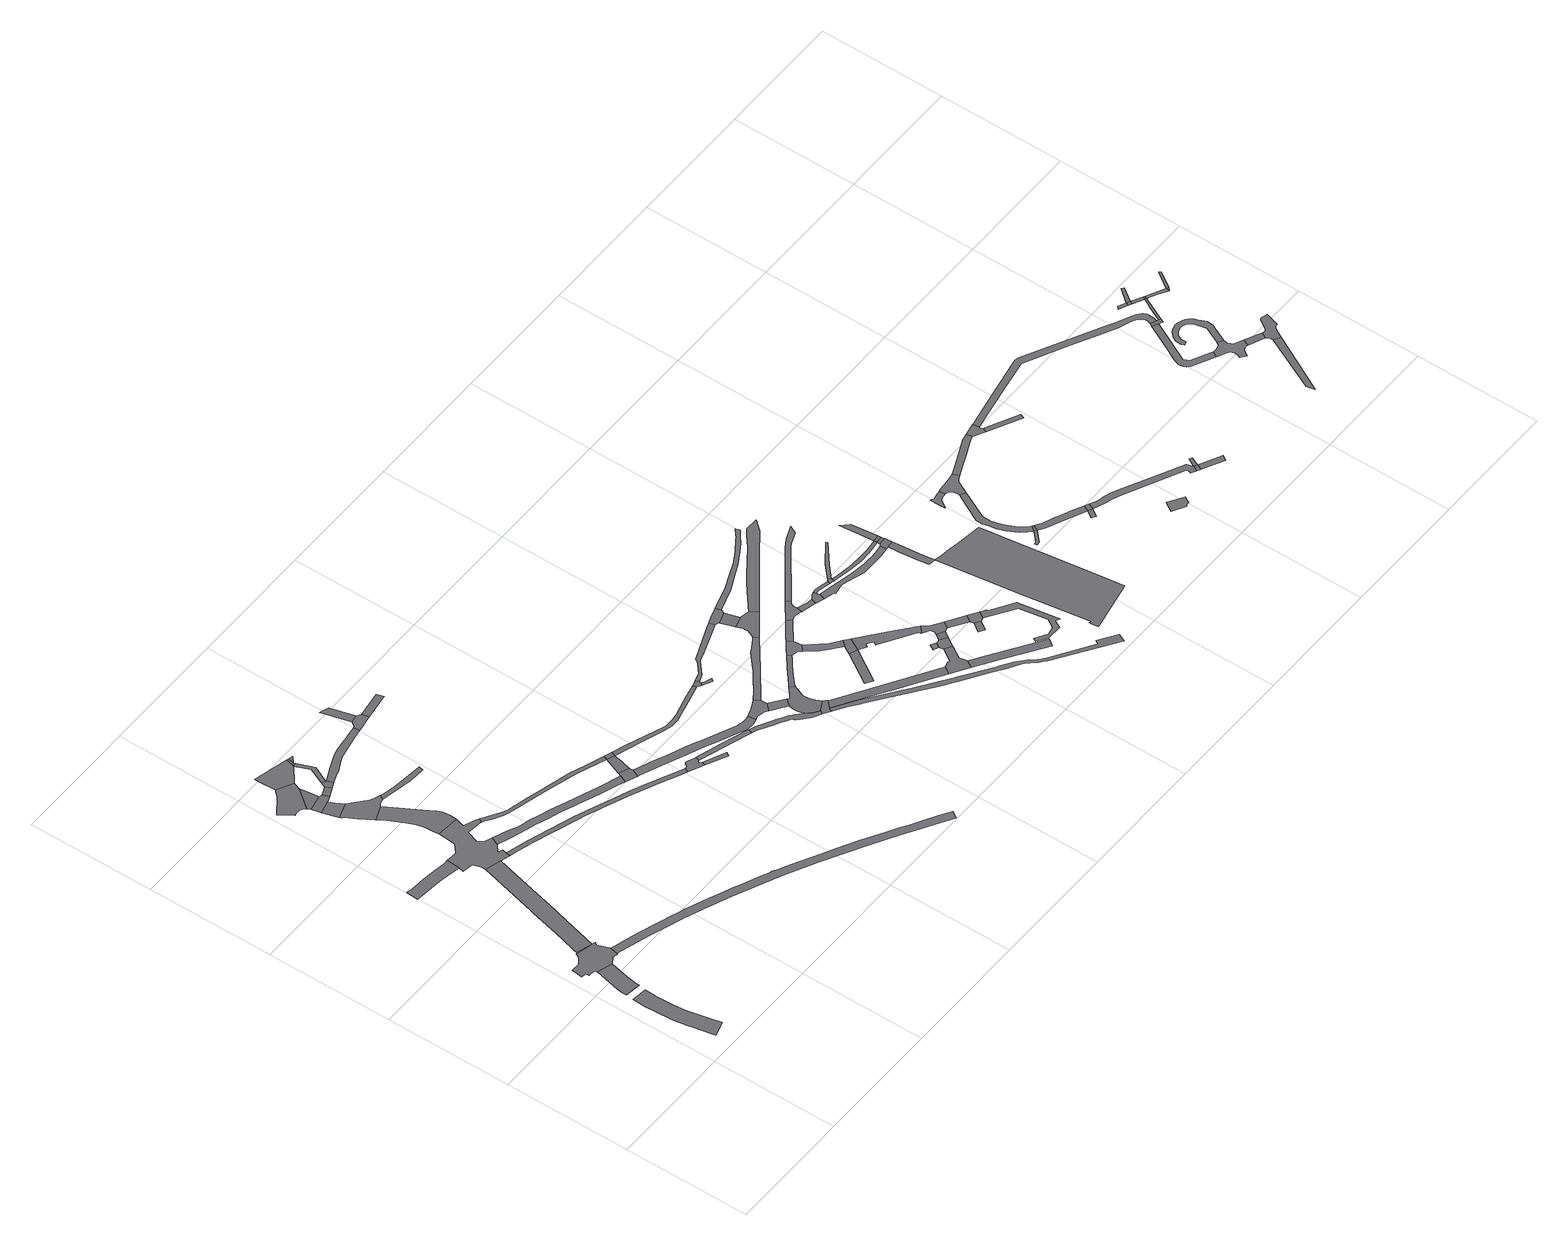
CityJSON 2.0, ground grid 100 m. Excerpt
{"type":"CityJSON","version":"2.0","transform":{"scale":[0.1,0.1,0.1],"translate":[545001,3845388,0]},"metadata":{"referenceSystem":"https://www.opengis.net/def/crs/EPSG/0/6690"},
"CityObjects":{
"road1":{"type":"Road","attributes":{"function":"3","RoadStructureAttribute.sectionType":"1"},"geometry":[{"type":"MultiSurface","lod":"1","boundaries":[[[0,1,2,3,4,5,6,7,8,9,10,11,12,13,14,15,16,17,18,19,20,21,22,23,24,25,26,27,28,29]]]}]},
"road2":{"type":"Road","geometry":[{"type":"MultiSurface","lod":"1","boundaries":[[[30,31,32]]]}]},
"road3":{"type":"Road","attributes":{"function":"3","RoadStructureAttribute.sectionType":"1"},"geometry":[{"type":"MultiSurface","lod":"1","boundaries":[[[33,34,35,30,32,36,37,38,39,40]]]}]},
"road4":{"type":"Road","geometry":[{"type":"MultiSurface","lod":"1","boundaries":[[[41,42,43,44,45,46,47,48,49,50,51,52,53,33,40,54,55,56,57,58,59,60,61,62,63,64,65,66,67,68]]]}]},
"road5":{"type":"Road","geometry":[{"type":"MultiSurface","lod":"1","boundaries":[[[69,68,67]]]}]},
"road6":{"type":"Road","attributes":{"RoadStructureAttribute.sectionType":"1"},"geometry":[{"type":"MultiSurface","lod":"1","boundaries":[[[70,71,72,73,74,75,76,77,78,79,80,81]]]}]},
"road7":{"type":"Road","attributes":{"function":"3","RoadStructureAttribute.sectionType":"7"},"geometry":[{"type":"MultiSurface","lod":"1","boundaries":[[[82,83,84,85,86,87,69,67,88,89,90,91,92,93]]]}]},
"road8":{"type":"Road","geometry":[{"type":"MultiSurface","lod":"1","boundaries":[[[94,95,96,97,98,99,100,101,102,103,104,105,106,107,108]]]}]},
"road9":{"type":"Road","geometry":[{"type":"MultiSurface","lod":"1","boundaries":[[[109,110,111,112,113,81,80,114,115,116,117,82,93,118,119,120,121,122,123,124,125,126,127,128,129,130,131,132,133]]]}]},
"road10":{"type":"Road","attributes":{"function":"3","RoadStructureAttribute.sectionType":"1"},"geometry":[{"type":"MultiSurface","lod":"1","boundaries":[[[134,135,136,137,138]]]}]},
"road11":{"type":"Road","geometry":[{"type":"MultiSurface","lod":"1","boundaries":[[[139,140,141,136,135,142,143]]]}]},
"road12":{"type":"Road","attributes":{"function":"3","RoadStructureAttribute.sectionType":"1"},"geometry":[{"type":"MultiSurface","lod":"1","boundaries":[[[144,106,105,140,139]]]}]},
"road13":{"type":"Road","geometry":[{"type":"MultiSurface","lod":"1","boundaries":[[[145,146,147,148,138,137,149,150,151,152,153,154,155,156,157,158,159]]]}]},
"road14":{"type":"Road","attributes":{"function":"3","RoadStructureAttribute.sectionType":"1"},"geometry":[{"type":"MultiSurface","lod":"1","boundaries":[[[160,161,162,163,164,165,166,167,168,169,155,154,170,171,172,173,174,175,176,109,133]]]}]},
"road15":{"type":"Road","attributes":{"RoadStructureAttribute.sectionType":"1"},"geometry":[{"type":"MultiSurface","lod":"1","boundaries":[[[177,143,142,178]]]}]},
"road16":{"type":"Road","attributes":{"RoadStructureAttribute.sectionType":"1"},"geometry":[{"type":"MultiSurface","lod":"1","boundaries":[[[179,180,94,108,181,182]]]}]},
"road17":{"type":"Road","geometry":[{"type":"MultiSurface","lod":"1","boundaries":[[[183,177,178,184,185,186,187]]]}]},
"road18":{"type":"Road","attributes":{"RoadStructureAttribute.sectionType":"1"},"geometry":[{"type":"MultiSurface","lod":"1","boundaries":[[[188,189,190,191,181,192,193,194,183,187]]]}]},
"road19":{"type":"Road","geometry":[{"type":"MultiSurface","lod":"1","boundaries":[[[182,181,191,195,196]]]}]},
"road20":{"type":"Road","geometry":[{"type":"MultiSurface","lod":"1","boundaries":[[[197,196,195]]]}]},
"road21":{"type":"Road","attributes":{"RoadStructureAttribute.sectionType":"1"},"geometry":[{"type":"MultiSurface","lod":"1","boundaries":[[[198,199,200,201,202,203,204,205,206,207,208,209,210,159,158]]]}]},
"road22":{"type":"Road","attributes":{"RoadStructureAttribute.sectionType":"1"},"geometry":[{"type":"MultiSurface","lod":"1","boundaries":[[[211,212,213,214,215,216,217,218,219,220,221,222,223,224,225,226,227,228,229,230,231,232,233,234,235,236,237,238,239,240,241,61,60,242,243,244,245,246,247,248,249,250,251,252,253,254,255,256]]]}]},
"road23":{"type":"Road","attributes":{"RoadStructureAttribute.sectionType":"1"},"geometry":[{"type":"MultiSurface","lod":"1","boundaries":[[[257,258,259,260,261,262,263,264,265,186,185,266,267,268,269,270,271,272,273]]]}]},
"road24":{"type":"Road","attributes":{"RoadStructureAttribute.sectionType":"1"},"geometry":[{"type":"MultiSurface","lod":"1","boundaries":[[[274,275,276,277,278,279,280,281,282,283,284,285,123,122,286,287,288,289,290,291,292,293,294,295,296,297,298,299]]]}]},
"road25":{"type":"Road","attributes":{"RoadStructureAttribute.sectionType":"1"},"geometry":[{"type":"MultiSurface","lod":"1","boundaries":[[[300,301,302,303,304,305,306,307,119,118,308,309,310,311,312,313,314,315,316,317,318,319,320,321,322,323,324,325,326]]]}]},
"road26":{"type":"Road","attributes":{"RoadStructureAttribute.sectionType":"1"},"geometry":[{"type":"MultiSurface","lod":"1","boundaries":[[[327,328,329,330,331,332,130,129,333,334,335,336,337,338,339,340,341,342]]]}]},
"road27":{"type":"Road","geometry":[{"type":"MultiSurface","lod":"1","boundaries":[[[343,344,345,257,273,346,347,348,349]]]}]},
"road28":{"type":"Road","attributes":{"RoadStructureAttribute.sectionType":"1"},"geometry":[{"type":"MultiSurface","lod":"1","boundaries":[[[350,351,344,343]]]}]},
"road29":{"type":"Road","geometry":[{"type":"MultiSurface","lod":"1","boundaries":[[[352,299,298,353,354,355]]]}]},
"road30":{"type":"Road","attributes":{"RoadStructureAttribute.sectionType":"1"},"geometry":[{"type":"MultiSurface","lod":"1","boundaries":[[[356,357,349,348]]]}]},
"road31":{"type":"Road","geometry":[{"type":"MultiSurface","lod":"1","boundaries":[[[341,358,352,355,359,360]]]}]},
"road32":{"type":"Road","geometry":[{"type":"MultiSurface","lod":"1","boundaries":[[[342,341,360,361]]]}]},
"road33":{"type":"Road","geometry":[{"type":"MultiSurface","lod":"1","boundaries":[[[362,363,364,365,366,367,368,369,326,325,370,371,372,373,374,375,376,377]]]}]},
"road34":{"type":"Road","geometry":[{"type":"MultiSurface","lod":"1","boundaries":[[[378,379,372,371]]]}]},
"road35":{"type":"Road","attributes":{"RoadStructureAttribute.sectionType":"1"},"geometry":[{"type":"MultiSurface","lod":"1","boundaries":[[[380,381,382,383,384,385,386,387,388,389,390,391,392,393,354,353,394,395,396,397,398,399,400,401,402,403,404,405,406,407,408]]]}]},
"road36":{"type":"Road","attributes":{"RoadStructureAttribute.sectionType":"1"},"geometry":[{"type":"MultiSurface","lod":"1","boundaries":[[[409,410,411,377,376,412,413,414,415]]]}]},
"road37":{"type":"Road","attributes":{"RoadStructureAttribute.sectionType":"1"},"geometry":[{"type":"MultiSurface","lod":"1","boundaries":[[[416,417,418,419,420,421,422,423,424,425,426,361,360,427,428,429,430,431,432,433,434,435,436,437,438]]]}]},
"road38":{"type":"Road","geometry":[{"type":"MultiSurface","lod":"1","boundaries":[[[439,440,441,442,443,444,445,446,447,448,449,450,451,452,453,454,455,456,457,458,459,460,461,462,463,464,465,466,467,468,415,414]]]}]},
"road39":{"type":"Road","geometry":[{"type":"MultiSurface","lod":"1","boundaries":[[[469,470,471,472,408,407,473,474,475,476,477,478]]]}]},
"road40":{"type":"Road","geometry":[{"type":"MultiSurface","lod":"1","boundaries":[[[479,438,437,480,481,482,483]]]}]},
"road41":{"type":"Road","attributes":{"RoadStructureAttribute.sectionType":"7"},"geometry":[{"type":"MultiSurface","lod":"1","boundaries":[[[484,477,476,485,486,487,488]]]}]},
"road42":{"type":"Road","geometry":[{"type":"MultiSurface","lod":"1","boundaries":[[[489,490,491,492,493,481,480]]]}]},
"road43":{"type":"Road","geometry":[{"type":"MultiSurface","lod":"1","boundaries":[[[494,495,496,497,488,487,498,499,500,501,502,503,504,505,506,507,508,509,510,511,512,513,514,515,516,517]]]}]},
"road44":{"type":"Road","geometry":[{"type":"MultiSurface","lod":"1","boundaries":[[[518,519,520,521,508,507,454,453,522,523,524,525,526]]]}]},
"road45":{"type":"Road","attributes":{"RoadStructureAttribute.sectionType":"1"},"geometry":[{"type":"MultiSurface","lod":"1","boundaries":[[[527,528,529,530,531,532,533,534,535,536,469,478,537,538,539,540,541]]]}]},
"road46":{"type":"Road","attributes":{"RoadStructureAttribute.sectionType":"1"},"geometry":[{"type":"MultiSurface","lod":"1","boundaries":[[[542,543,544,545,546,547,548,549,479,483,550,551,552,553,554,555,556]]]}]},
"road47":{"type":"Road","attributes":{"RoadStructureAttribute.sectionType":"1"},"geometry":[{"type":"MultiSurface","lod":"1","boundaries":[[[557,558,559,560,561,494,517,562,563,564,565,566,567,568]]]}]},
"road48":{"type":"Road","attributes":{"RoadStructureAttribute.sectionType":"1"},"geometry":[{"type":"MultiSurface","lod":"1","boundaries":[[[569,526,525,570,571,572,573,574,575,576]]]}]},
"road49":{"type":"Road","geometry":[{"type":"MultiSurface","lod":"1","boundaries":[[[577,578,557,568,579,580,581,582,583,584,585]]]}]},
"road50":{"type":"Road","geometry":[{"type":"MultiSurface","lod":"1","boundaries":[[[586,587,588,589]]]}]},
"road51":{"type":"Road","geometry":[{"type":"MultiSurface","lod":"1","boundaries":[[[590,582,581,591,592,593,594]]]}]},
"road52":{"type":"Road","geometry":[{"type":"MultiSurface","lod":"1","boundaries":[[[595,596,597,542,556,598,599,600]]]}]},
"road53":{"type":"Road","attributes":{"RoadStructureAttribute.sectionType":"1"},"geometry":[{"type":"MultiSurface","lod":"1","boundaries":[[[599,598,601,602]]]}]},
"road54":{"type":"Road","geometry":[{"type":"MultiSurface","lod":"1","boundaries":[[[602,601,603,604,605,606,607,527,541,608,609,610,611]]]}]},
"road55":{"type":"Road","attributes":{"RoadStructureAttribute.sectionType":"1"},"geometry":[{"type":"MultiSurface","lod":"1","boundaries":[[[612,613,577,585,614,615]]]}]},
"road56":{"type":"Road","geometry":[{"type":"MultiSurface","lod":"1","boundaries":[[[594,593,586,589,616]]]}]},
"road57":{"type":"Road","attributes":{"RoadStructureAttribute.sectionType":"1"},"geometry":[{"type":"MultiSurface","lod":"1","boundaries":[[[617,618,619,620,621,622,623,624,625,626,627,628,629,630,631,632,524,523,633,634,635,636,637,638,639,640,641,642,643,644,645,646,647,648,649,650,651,652]]]}]},
"road58":{"type":"Road","geometry":[{"type":"MultiSurface","lod":"1","boundaries":[[[653,654,655,656,576,575,657,658,659,660,661,662]]]}]},
"road59":{"type":"Road","geometry":[{"type":"MultiSurface","lod":"1","boundaries":[[[663,664,612,615,665,666,667,668,669,670,671,672,673,674,675]]]}]},
"road60":{"type":"Road","geometry":[{"type":"MultiSurface","lod":"1","boundaries":[[[676,677,678,616,589,679,680,681,682,683,684,685]]]}]},
"road61":{"type":"Road","geometry":[{"type":"MultiSurface","lod":"1","boundaries":[[[686,687,688,689]]]}]},
"road62":{"type":"Road","geometry":[{"type":"MultiSurface","lod":"1","boundaries":[[[690,691,689,688,653,662,692]]]}]},
"road63":{"type":"Road","attributes":{"RoadStructureAttribute.sectionType":"1"},"geometry":[{"type":"MultiSurface","lod":"1","boundaries":[[[693,694,670,669,695,696,697]]]}]},
"road64":{"type":"Road","attributes":{"RoadStructureAttribute.sectionType":"1"},"geometry":[{"type":"MultiSurface","lod":"1","boundaries":[[[698,690,692,699]]]}]},
"road65":{"type":"Road","attributes":{"RoadStructureAttribute.sectionType":"1"},"geometry":[{"type":"MultiSurface","lod":"1","boundaries":[[[700,701,658,657,702,703,704,705,706]]]}]},
"road66":{"type":"Road","geometry":[{"type":"MultiSurface","lod":"1","boundaries":[[[707,708,709,697,696,710,711,712,713,714]]]}]},
"road67":{"type":"Road","geometry":[{"type":"MultiSurface","lod":"1","boundaries":[[[715,685,684,716,717,698,699,718,719]]]}]},
"road68":{"type":"Road","attributes":{"RoadStructureAttribute.sectionType":"1"},"geometry":[{"type":"MultiSurface","lod":"1","boundaries":[[[720,721,722,723,724,725,726,727,728,729,730,731,732,733,595,600]]]}]},
"road69":{"type":"Road","attributes":{"RoadStructureAttribute.sectionType":"1"},"geometry":[{"type":"MultiSurface","lod":"1","boundaries":[[[734,735,736,737,707,714,738,739,740,741,742]]]}]},
"road70":{"type":"Road","attributes":{"RoadStructureAttribute.sectionType":"1"},"geometry":[{"type":"MultiSurface","lod":"1","boundaries":[[[719,718,743,744]]]}]},
"road71":{"type":"Road","attributes":{"RoadStructureAttribute.sectionType":"1"},"geometry":[{"type":"MultiSurface","lod":"1","boundaries":[[[745,746,747,748,749,750,751,752,753,754,755,756,757,611,610]]]}]},
"road72":{"type":"Road","geometry":[{"type":"MultiSurface","lod":"1","boundaries":[[[758,759,760,761]]]}]},
"road73":{"type":"Road","geometry":[{"type":"MultiSurface","lod":"1","boundaries":[[[762,742,741,763,764,765]]]}]},
"road74":{"type":"Road","geometry":[{"type":"MultiSurface","lod":"1","boundaries":[[[744,743,758,761,766,767]]]}]},
"road75":{"type":"Road","attributes":{"RoadStructureAttribute.sectionType":"1"},"geometry":[{"type":"MultiSurface","lod":"1","boundaries":[[[768,769,770,771,772,773,774,663,675]]]}]},
"road76":{"type":"Road","attributes":{"RoadStructureAttribute.sectionType":"1"},"geometry":[{"type":"MultiSurface","lod":"1","boundaries":[[[775,776,777,778,779,780,781,782,783,784,785,786,787,788,767,766]]]}]},
"road77":{"type":"Road","attributes":{"RoadStructureAttribute.sectionType":"1"},"geometry":[{"type":"MultiSurface","lod":"1","boundaries":[[[789,790,791,792,793,794,795,796,797,711,710,798,799,800,801,802,803,804,805,806]]]}]},
"road78":{"type":"Road","attributes":{"RoadStructureAttribute.sectionType":"1"},"geometry":[{"type":"MultiSurface","lod":"1","boundaries":[[[807,808,809,810,811,812,813,814,762,765]]]}]},
"road79":{"type":"Road","attributes":{"RoadStructureAttribute.sectionType":"1"},"geometry":[{"type":"MultiSurface","lod":"1","boundaries":[[[815,816,817,818,819,820,821,822,823,765,764,824,825,826,827,828,829,830,831,832]]]}]},
"road80":{"type":"Road","attributes":{"RoadStructureAttribute.sectionType":"1"},"geometry":[{"type":"MultiSurface","lod":"1","boundaries":[[[833,834,835,836,837,838,839,840]]]}]},
"road81":{"type":"Road","geometry":[{"type":"MultiSurface","lod":"1","boundaries":[[[841,842,806,805,840,839]]]}]},
"road82":{"type":"Road","attributes":{"RoadStructureAttribute.sectionType":"1"},"geometry":[{"type":"MultiSurface","lod":"1","boundaries":[[[843,831,842,841]]]}]},
"road83":{"type":"Road","geometry":[{"type":"MultiSurface","lod":"1","boundaries":[[[844,832,831,843]]]}]},
"road84":{"type":"Road","attributes":{"RoadStructureAttribute.sectionType":"1"},"geometry":[{"type":"MultiSurface","lod":"1","boundaries":[[[845,846,847,832,844]]]}]},
"road85":{"type":"Road","attributes":{"function":"2","RoadStructureAttribute.sectionType":"7"},"geometry":[{"type":"MultiSurface","lod":"1","boundaries":[[[848,849,850,851,852,853,854,855,856,857,858,859,860,861,862,863,864,865,866,867]]]}]},
"road86":{"type":"Road","attributes":{"RoadStructureAttribute.sectionType":"1"},"geometry":[{"type":"MultiSurface","lod":"1","boundaries":[[[868,869,870,871,872,873]]]}]},
"road87":{"type":"Road","geometry":[{"type":"MultiSurface","lod":"1","boundaries":[[[874,868,873,875]]]}]},
"road88":{"type":"Road","attributes":{"RoadStructureAttribute.sectionType":"1"},"geometry":[{"type":"MultiSurface","lod":"1","boundaries":[[[876,877,878,879,880,881,882,883,884,885,886,887,868,874,888,889,890,891,892,893,894,895,896,897,898,899]]]}]},
"road89":{"type":"Road","attributes":{"RoadStructureAttribute.sectionType":"1"},"geometry":[{"type":"MultiSurface","lod":"1","boundaries":[[[900,901,902,903,904,905,906,907,908,909,910]]]}]},
"road90":{"type":"Road","attributes":{"RoadStructureAttribute.sectionType":"1"},"geometry":[{"type":"MultiSurface","lod":"1","boundaries":[[[911,912,913,914,915,875,873,916,917,918,919]]]}]},
"road91":{"type":"Road","geometry":[{"type":"MultiSurface","lod":"1","boundaries":[[[920,921,922,923,910,909,924,925,926,927,928,876,899,929,930,931,932,933]]]}]},
"road92":{"type":"Road","geometry":[{"type":"MultiSurface","lod":"1","boundaries":[[[918,934,935,936]]]}]},
"road93":{"type":"Road","geometry":[{"type":"MultiSurface","lod":"1","boundaries":[[[919,918,936,937]]]}]},
"road94":{"type":"Road","attributes":{"RoadStructureAttribute.sectionType":"1"},"geometry":[{"type":"MultiSurface","lod":"1","boundaries":[[[938,939,940,941,942,920,933,943,944,945,946,947,948]]]}]},
"road95":{"type":"Road","attributes":{"RoadStructureAttribute.sectionType":"1"},"geometry":[{"type":"MultiSurface","lod":"1","boundaries":[[[949,950,951,952,953,954,955,956]]]}]},
"road96":{"type":"Road","attributes":{"RoadStructureAttribute.sectionType":"1"},"geometry":[{"type":"MultiSurface","lod":"1","boundaries":[[[957,958,959,960,961,962,963,964,965,937,936,966,967,968,969,970,971,972,973]]]}]},
"road97":{"type":"Road","geometry":[{"type":"MultiSurface","lod":"1","boundaries":[[[974,938,948,975,976,977,978,979,980]]]}]},
"road98":{"type":"Road","geometry":[{"type":"MultiSurface","lod":"1","boundaries":[[[981,982,977,976]]]}]},
"road99":{"type":"Road","geometry":[{"type":"MultiSurface","lod":"1","boundaries":[[[973,972,983,984]]]}]},
"road100":{"type":"Road","geometry":[{"type":"MultiSurface","lod":"1","boundaries":[[[985,986,973,984]]]}]},
"road101":{"type":"Road","attributes":{"RoadStructureAttribute.sectionType":"1"},"geometry":[{"type":"MultiSurface","lod":"1","boundaries":[[[987,988,989,990,991,984,983]]]}]},
"road102":{"type":"Road","attributes":{"RoadStructureAttribute.sectionType":"1"},"geometry":[{"type":"MultiSurface","lod":"1","boundaries":[[[992,993,994,995,996,997,998,999,1000,1001,1002,1003,1004,1005,1006,1007,1008,1009,1010,1011,974,980,1012,1013,1014,1015,1016,1017,1018,1019,1020,1021,1022,1023,1024,1025,1026,1027,1028]]]}]},
"road103":{"type":"Road","attributes":{"RoadStructureAttribute.sectionType":"1"},"geometry":[{"type":"MultiSurface","lod":"1","boundaries":[[[1029,1030,1031,1032,1033,1034,1035,1036,1037,1038,1039,1040,1041,1042,1043,1044,1045]]]}]},
"road104":{"type":"Road","geometry":[{"type":"MultiSurface","lod":"1","boundaries":[[[1046,1047,1048,1049,1050,1051,1040,1039,1052,1053,1054,1055,1056,1057,1058,1059,1060,1061,1062,1063,1064,1065,1066,1067,1068,1069,1070,1071,1072,1073]]]}]},
"road105":{"type":"Road","attributes":{"RoadStructureAttribute.sectionType":"1"},"geometry":[{"type":"MultiSurface","lod":"1","boundaries":[[[1074,1075,1076,1077]]]}]},
"road106":{"type":"Road","attributes":{"RoadStructureAttribute.sectionType":"1"},"geometry":[{"type":"MultiSurface","lod":"1","boundaries":[[[1078,1079,1080,1081,1082,1083,1084,1085,1086,1087,1088,1089,1090,1091,1092,1093,1094,1095,1096,1097,1098,1099,1100,1101,1102,1103,1104,1105,1106,1107,1108,1109,1110,1111,1112,1113,1114,1115,1116,1117,1046,1073]]]}]},
"road107":{"type":"Road","geometry":[{"type":"MultiSurface","lod":"1","boundaries":[[[1027,1029,1045,1118,1119,1120,1028]]]}]},
"road108":{"type":"Road","attributes":{"RoadStructureAttribute.sectionType":"1"},"geometry":[{"type":"MultiSurface","lod":"1","boundaries":[[[1121,1122,1123,1124]]]}]},
"road109":{"type":"Road","attributes":{"RoadStructureAttribute.sectionType":"1"},"geometry":[{"type":"MultiSurface","lod":"1","boundaries":[[[1066,1065,1125,1126]]]}]},
"road110":{"type":"Road","geometry":[{"type":"MultiSurface","lod":"1","boundaries":[[[1124,1123,1127,1128]]]}]},
"road111":{"type":"Road","attributes":{"RoadStructureAttribute.sectionType":"1"},"geometry":[{"type":"MultiSurface","lod":"1","boundaries":[[[1129,1130,1131,1132,1120,1119,1133,1134,1135]]]}]},
"road112":{"type":"Road","attributes":{"RoadStructureAttribute.sectionType":"1"},"geometry":[{"type":"MultiSurface","lod":"1","boundaries":[[[1128,1127,1129,1136]]]}]},
"road113":{"type":"Road","geometry":[{"type":"MultiSurface","lod":"1","boundaries":[[[1137,1138,1124,1128]]]}]},
"road114":{"type":"Road","geometry":[{"type":"MultiSurface","lod":"1","boundaries":[[[1136,1129,1135,1139]]]}]},
"road115":{"type":"Road","geometry":[{"type":"MultiSurface","lod":"1","boundaries":[[[1140,1141,1142,1143,1144,1145,1146,1147,1126,1125,1148,1149,1150,1074,1077,1151,1152,1153,1154,1155]]]}]},
"road116":{"type":"Road","attributes":{"RoadStructureAttribute.sectionType":"1"},"geometry":[{"type":"MultiSurface","lod":"1","boundaries":[[[1139,1135,1156,1157,1158]]]}]},
"road117":{"type":"Road","geometry":[{"type":"MultiSurface","lod":"1","boundaries":[[[1158,1157,1159]]]}]},
"road118":{"type":"Road","attributes":{"RoadStructureAttribute.sectionType":"1"},"geometry":[{"type":"MultiSurface","lod":"1","boundaries":[[[1160,1161,1158,1159]]]}]}
},
"vertices":[
[133,781,0],[130,758,0],[129,724,0],[128,682,0],[128,679,0],[128,671,0],[130,596,0],[132,562,0],[138,479,0],[139,474,0],[146,417,0],[152,384,0],[152,381,0],[156,359,0],[172,279,0],[174,271,0],[202,142,0],[203,138,0],[204,137,0],[320,174,0],[300,263,0],[271,394,0],[269,404,0],[263,436,0],[252,533,0],[250,576,0],[248,672,0],[248,680,0],[247,686,0],[251,767,0],
[139,840,0],[258,823,0],[258,825,0],
[194,1123,0],[142,918,0],[138,873,0],[260,842,0],[260,844,0],[262,866,0],[276,941,0],[308,1089,0],
[237,1337,0],[229,1313,0],[222,1307,0],[220,1305,0],[172,1266,0],[101,1271,0],[99,1249,0],[98,1240,0],[90,1181,0],[133,1175,0],[131,1151,0],[179,1147,0],[191,1127,0],[326,1099,0],[353,1113,0],[355,1123,0],[401,1110,0],[401,1113,0],[403,1120,0],[403,1121,0],[418,1179,0],[418,1183,0],[387,1264,0],[384,1272,0],[398,1295,0],[376,1301,0],[372,1303,0],[248,1334,0],
[249,1341,0],
[381,2545,0],[252,2561,0],[170,2571,0],[52,2583,0],[10,2591,0],[1,2495,0],[82,2488,0],[145,2481,0],[242,2469,0],[300,2459,0],[398,2438,0],[405,2544,0],
[495,2289,0],[372,1814,0],[365,1787,0],[310,1565,0],[260,1383,0],[254,1357,0],[374,1309,0],[443,1571,0],[492,1758,0],[499,1783,0],[536,1932,0],[618,2250,0],
[235,3859,0],[231,3855,0],[187,3812,0],[152,3785,0],[92,3743,0],[56,3717,0],[128,3617,0],[150,3623,0],[169,3622,0],[189,3618,0],[206,3606,0],[221,3587,0],[339,3742,0],[352,3778,0],[358,3793,0],
[569,2733,0],[566,2683,0],[559,2593,0],[497,2542,0],[491,2538,0],[398,2436,0],[391,2399,0],[473,2385,0],[497,2325,0],[689,2230,0],[697,2266,0],[708,2302,0],[667,2314,0],[723,2358,0],[751,2423,0],[698,2444,0],[665,2489,0],[666,2492,0],[696,2584,0],[813,2569,0],[823,2567,0],[840,2595,0],[810,2614,0],[726,2646,0],[747,2717,0],
[375,3470,0],[357,3514,0],[254,3486,0],[289,3364,0],[411,3407,0],
[358,3584,0],[236,3561,0],[252,3495,0],[405,3533,0],[386,3579,0],
[353,3629,0],
[578,3275,0],[543,3293,0],[527,3304,0],[476,3351,0],[294,3350,0],[312,3338,0],[338,3285,0],[354,3253,0],[355,3251,0],[419,3153,0],[534,3203,0],[556,3220,0],[581,3226,0],[597,3226,0],[616,3261,0],
[747,2742,0],[749,2764,0],[748,2782,0],[745,2808,0],[742,2833,0],[736,2850,0],[726,2873,0],[702,2917,0],[656,2995,0],[594,3096,0],[460,3087,0],[517,2972,0],[534,2935,0],[543,2904,0],[555,2865,0],[559,2835,0],[564,2780,0],
[453,3609,0],[476,3563,0],
[227,4031,0],[229,3983,0],[481,3890,0],[499,3962,0],
[473,3652,0],[514,3580,0],[526,3586,0],[504,3632,0],[499,3633,0],
[511,3658,0],[530,3700,0],[561,3765,0],[511,3895,0],[529,3776,0],[499,3709,0],[485,3680,0],
[504,3912,0],[516,3958,0],
[551,3949,0],
[667,3212,0],[738,3196,0],[742,3195,0],[838,3178,0],[902,3172,0],[975,3169,0],[982,3205,0],[832,3220,0],[756,3229,0],[715,3236,0],[711,3236,0],[673,3244,0],[642,3252,0],
[2707,117,0],[2602,179,0],[2524,225,0],[2465,260,0],[2379,311,0],[2205,412,0],[2054,495,0],[1965,541,0],[1823,617,0],[1720,670,0],[1645,708,0],[1646,713,0],[1642,715,0],[1626,723,0],[1622,719,0],[1534,760,0],[1421,813,0],[1347,845,0],[1287,871,0],[1134,936,0],[1072,962,0],[1005,987,0],[948,1008,0],[889,1029,0],[840,1046,0],[739,1080,0],[693,1095,0],[654,1108,0],[596,1127,0],[551,1141,0],[505,1155,0],[536,1080,0],[667,1038,0],[784,999,0],[925,948,0],[1078,888,0],[1186,845,0],[1284,803,0],[1385,758,0],[1567,676,0],[1641,640,0],[1878,518,0],[2212,334,0],[2410,219,0],[2760,8,0],[2795,63,0],
[1004,3772,0],[930,3762,0],[905,3759,0],[829,3752,0],[778,3744,0],[724,3730,0],[606,3678,0],[573,3663,0],[528,3643,0],[535,3590,0],[574,3604,0],[631,3624,0],[689,3654,0],[693,3655,0],[745,3676,0],[953,3716,0],[1011,3725,0],
[1557,2118,0],[1447,2161,0],[1382,2187,0],[1310,2213,0],[1279,2226,0],[1235,2243,0],[1196,2258,0],[1115,2288,0],[1034,2314,0],[938,2343,0],[889,2367,0],[830,2391,0],[724,2359,0],[824,2322,0],[953,2280,0],[1018,2262,0],[1131,2220,0],[1159,2210,0],[1209,2192,0],[1283,2164,0],[1302,2157,0],[1347,2140,0],[1502,2078,0],[1638,2028,0],[1700,2003,0],[1723,2058,0],
[2028,1753,0],[1906,1810,0],[1759,1879,0],[1641,1930,0],[1531,1976,0],[1391,2031,0],[1231,2094,0],[872,2216,0],[761,2213,0],[827,2193,0],[870,2181,0],[1235,2055,0],[1292,2034,0],[1351,2010,0],[1406,1989,0],[1462,1967,0],[1513,1946,0],[1568,1923,0],[1625,1898,0],[1685,1873,0],[1747,1846,0],[1797,1824,0],[1847,1800,0],[1920,1765,0],[1997,1729,0],[2023,1717,0],[2039,1750,0],
[1668,2306,0],[1539,2353,0],[1302,2417,0],[1171,2451,0],[1016,2490,0],[974,2512,0],[846,2555,0],[886,2526,0],[963,2481,0],[1010,2465,0],[1087,2442,0],[1192,2415,0],[1357,2372,0],[1566,2308,0],[1788,2224,0],[1800,2258,0],
[1102,3824,0],[1044,3813,0],[1018,3778,0],[1036,3729,0],[1126,3743,0],[1147,3746,0],[1138,3802,0],
[1053,4017,0],[981,4039,0],
[1734,2086,0],[1790,1965,0],[1815,2026,0],[1813,2055,0],
[1359,3777,0],[1343,3831,0],
[1761,2156,0],[1831,2133,0],[1847,2202,0],
[1860,2237,0],
[2158,1751,0],[2094,1780,0],[2085,1780,0],[2076,1777,0],[2067,1769,0],[2062,1760,0],[2057,1751,0],[2048,1748,0],[2090,1684,0],[2140,1662,0],[2150,1691,0],[2138,1699,0],[2137,1709,0],[2140,1716,0],[2149,1718,0],[2160,1751,0],
[2304,1583,0],[2320,1612,0],
[2645,1688,0],[2600,1690,0],[2587,1693,0],[2567,1697,0],[2562,1698,0],[2459,1744,0],[2394,1774,0],[2326,1804,0],[2261,1835,0],[2195,1865,0],[2134,1891,0],[2059,1923,0],[1972,1961,0],[1833,2016,0],[1809,1958,0],[1989,1883,0],[2141,1818,0],[2270,1761,0],[2378,1710,0],[2527,1645,0],[2566,1628,0],[2571,1627,0],[2587,1623,0],[2597,1621,0],[2611,1619,0],[2634,1620,0],[2657,1624,0],[2681,1628,0],[2669,1692,0],
[2571,1617,0],[2475,1652,0],[2368,1687,0],[2150,1718,0],[2533,1591,0],[2563,1580,0],[2575,1615,0],
[2648,2150,0],[2571,2134,0],[2405,2091,0],[2364,2086,0],[2341,2085,0],[2320,2084,0],[2297,2083,0],[2272,2084,0],[2249,2092,0],[2195,2114,0],[1964,2200,0],[2057,2128,0],[2225,2069,0],[2295,2051,0],[2310,2050,0],[2329,2050,0],[2350,2051,0],[2375,2055,0],[2396,2059,0],[2470,2077,0],[2572,2102,0],[2682,2131,0],[2675,2157,0],
[2573,1577,0],[2604,1566,0],[2612,1563,0],[2723,1498,0],[2746,1485,0],[2795,1456,0],[2820,1443,0],[2830,1438,0],[2834,1414,0],[2860,1390,0],[2905,1347,0],[2907,1346,0],[2923,1336,0],[2940,1325,0],[2986,1298,0],[3004,1327,0],[2994,1333,0],[2959,1355,0],[2939,1376,0],[2921,1398,0],[2913,1406,0],[2872,1446,0],[2865,1453,0],[2846,1471,0],[2845,1473,0],[2795,1500,0],[2759,1521,0],[2755,1523,0],[2630,1595,0],[2599,1607,0],
[2810,1750,0],[2792,1739,0],[2738,1711,0],[2688,1696,0],[2702,1638,0],[2711,1638,0],[2768,1624,0],[2794,1607,0],[2841,1660,0],[2838,1707,0],
[2720,2168,0],[2714,2111,0],[2728,2128,0],[2721,2136,0],[2733,2142,0],
[2888,1624,0],[2830,1581,0],[2839,1575,0],[2914,1524,0],[2953,1575,0],
[2749,2089,0],[2789,2072,0],[2804,2094,0],[2789,2097,0],[2759,2111,0],
[3053,1629,0],[2995,1581,0],[2971,1561,0],[2961,1569,0],[2908,1497,0],[2906,1471,0],[2909,1444,0],[2914,1423,0],[2914,1421,0],[2924,1400,0],[2941,1378,0],[2961,1358,0],[2996,1336,0],[3006,1329,0],[3085,1371,0],[3074,1389,0],[3068,1399,0],[3057,1426,0],[3048,1453,0],[3045,1474,0],[3044,1500,0],[3045,1506,0],[3057,1542,0],[3080,1597,0],
[3101,1352,0],[3099,1354,0],[3097,1356,0],[3088,1367,0],[3039,1266,0],[3041,1265,0],[3057,1293,0],[3059,1295,0],[3108,1344,0],
[3270,2092,0],[3252,2081,0],[3226,2063,0],[3187,2041,0],[3154,2024,0],[3071,1948,0],[3027,1908,0],[2975,1869,0],[2866,1787,0],[2824,1760,0],[2873,1734,0],[3045,1864,0],[3071,1884,0],[3168,1959,0],[3297,2056,0],
[3198,2409,0],[3167,2397,0],[2992,2328,0],[2878,2284,0],[2877,2267,0],[2827,2224,0],[2815,2214,0],[2788,2189,0],[2753,2151,0],[2788,2164,0],[2830,2199,0],[2845,2217,0],[2892,2255,0],[2947,2269,0],[3215,2367,0],
[3273,1810,0],[3190,1743,0],[3074,1647,0],[3071,1644,0],[3061,1636,0],[3098,1617,0],[3102,1622,0],[3176,1688,0],[3224,1726,0],[3235,1734,0],[3271,1762,0],[3295,1782,0],
[3125,1327,0],[3154,1235,0],[3238,1181,0],[3415,1065,0],[3430,1056,0],[3606,948,0],[3789,831,0],[3825,887,0],
[3373,1889,0],[3317,1845,0],[3344,1772,0],[3345,1772,0],[3365,1747,0],[3413,1785,0],[3412,1785,0],[3405,1839,0],[3403,1850,0],
[3538,1479,0],[3383,1235,0],[3437,1200,0],[3598,1455,0],
[3534,1642,0],[3439,1656,0],[3502,1599,0],[3573,1542,0],[3607,1587,0],
[3333,2454,0],[3314,2448,0],[3259,2432,0],[3244,2354,0],[3331,2383,0],[3346,2413,0],
[3281,2242,0],[3368,2271,0],
[3298,2192,0],[3298,2181,0],[3299,2154,0],[3290,2132,0],[3277,2103,0],[3323,2076,0],[3466,2182,0],[3483,2195,0],[3441,2252,0],
[3528,2007,0],[3405,1915,0],[3543,1957,0],[3557,1968,0],
[3652,1553,0],
[4761,117,0],[4626,208,0],[4606,180,0],[4311,377,0],[4274,404,0],[4231,446,0],[4205,479,0],[4137,538,0],[4049,597,0],[4032,607,0],[3798,767,0],[3789,772,0],[3530,959,0],[3237,1180,0],[3236,1178,0],[3152,1232,0],[3137,1207,0],[3218,1143,0],[3221,1141,0],[3684,797,0],[3713,776,0],[3734,763,0],[3760,747,0],[3979,601,0],[3979,599,0],[4062,542,0],[4155,486,0],[4181,466,0],[4198,446,0],[4214,426,0],[4234,401,0],[4259,382,0],[4279,364,0],[4589,155,0],[4735,55,0],[4763,116,0],
[3950,991,0],[3888,890,0],[3883,893,0],[3873,900,0],[3926,743,0],[3958,800,0],[3960,806,0],[3949,848,0],[3943,854,0],[4007,955,0],
[3664,2109,0],[3648,2098,0],[3570,1975,0],[3587,1980,0],[3604,1980,0],[3644,1969,0],[3655,1966,0],[3667,2011,0],[3663,2039,0],[3667,2055,0],[3672,2063,0],[3680,2070,0],[3689,2077,0],
[4015,1254,0],[3864,1380,0],[3738,1484,0],[3659,1418,0],[3674,1443,0],[3724,1408,0],[3709,1383,0],[3971,1216,0],[3976,1199,0],[4027,1240,0],
[3927,1088,0],[3902,1045,0],[3943,1026,0],[3966,1065,0],
[4000,1066,0],[3977,1059,0],[4055,1031,0],
[3785,1976,0],[3752,1981,0],[3764,1936,0],[3773,1933,0],[3786,1976,0],
[4029,1113,0],[4085,1077,0],
[4305,569,0],[4079,721,0],[4037,670,0],[4050,662,0],[4080,642,0],[4410,417,0],[4447,471,0],
[3841,2007,0],[3821,2000,0],[3803,1988,0],[3840,1913,0],[3855,1962,0],[3854,1962,0],[3847,1977,0],[3850,1985,0],
[4063,1194,0],[4034,1164,0],[4042,1132,0],[4119,1085,0],[4153,1137,0],
[3531,2472,0],[3670,2535,0],[3739,2566,0],[3841,2625,0],[3911,2668,0],[3960,2705,0],[4010,2742,0],[3998,2776,0],[3933,2722,0],[3924,2716,0],[3828,2652,0],[3731,2595,0],[3631,2555,0],[3524,2512,0],
[3970,1989,0],[3913,2003,0],[3876,2010,0],[3862,2010,0],[3861,1988,0],[3875,1987,0],[3922,1976,0],[3977,1965,0],[3982,1988,0],
[4255,996,0],[4289,1049,0],
[3639,2311,0],[3773,2411,0],[3906,2506,0],[4080,2631,0],[4107,2663,0],[4148,2710,0],[4043,2712,0],[4013,2690,0],[4000,2681,0],[3910,2607,0],[3700,2462,0],[3652,2425,0],[3585,2370,0],
[4263,966,0],[4216,896,0],[4259,869,0],[4303,937,0],
[4001,2003,0],[3997,1961,0],[4012,1957,0],[4018,1981,0],
[4336,947,0],[4369,998,0],
[4093,2379,0],[4113,2390,0],[4208,2426,0],[4237,2488,0],[4122,2442,0],[4058,2402,0],[3864,2260,0],
[4552,804,0],[4589,585,0],[4548,517,0],[4483,504,0],[4392,560,0],[4376,532,0],[4453,481,0],[4573,477,0],[4583,495,0],[4607,538,0],[4640,520,0],[4587,847,0],[4416,958,0],[4408,973,0],
[4383,1885,0],[4351,1883,0],[4297,1884,0],[4259,1885,0],[4236,1887,0],[4155,1898,0],[4074,1915,0],[3976,1936,0],[3913,1949,0],[3911,1892,0],[3927,1880,0],[4013,1892,0],[4060,1879,0],[4196,1834,0],[4252,1834,0],[4385,1837,0],[4457,1844,0],[4452,1893,0],
[4024,1993,0],[4036,2005,0],[4062,2028,0],[4088,2048,0],[4109,2069,0],[4271,2200,0],[4261,2213,0],[4099,2095,0],
[4421,1949,0],[4373,1945,0],[4326,1945,0],[4265,1946,0],[4238,1946,0],[4206,1947,0],[4160,1951,0],[4104,1961,0],[4039,1973,0],[4089,1940,0],[4157,1927,0],[4205,1921,0],[4244,1917,0],[4287,1916,0],[4324,1916,0],[4365,1919,0],[4467,1930,0],[4465,1956,0],
[4485,1763,0],[4501,1606,0],[4515,1528,0],[4570,1520,0],[4558,1619,0],[4542,1759,0],[4532,1852,0],[4476,1846,0],
[4525,1912,0],[4469,1906,0],
[4522,1936,0],
[4519,1962,0],
[4495,2173,0],[4440,2229,0],[4462,1999,0],
[5116,544,0],[4982,1460,0],[4821,1484,0],[4733,1497,0],[4727,1498,0],[4637,1511,0],[4581,1519,0],[4571,1520,0],[4664,865,0],[4743,357,0],[4745,346,0],[4746,339,0],[4747,336,0],[4740,339,0],[4729,345,0],[4730,324,0],[4730,323,0],[4738,276,0],[4738,272,0],[5142,349,0],
[5176,1136,0],[5107,1070,0],[5086,1066,0],[5089,1046,0],[5115,1050,0],[5196,1126,0],
[5210,1179,0],[5219,1172,0],
[5147,1739,0],[5135,1719,0],[5134,1717,0],[5025,1509,0],[5024,1491,0],[5026,1461,0],[5035,1411,0],[5047,1354,0],[5070,1292,0],[5085,1265,0],[5110,1210,0],[5148,1168,0],[5187,1197,0],[5171,1215,0],[5154,1236,0],[5136,1269,0],[5117,1313,0],[5097,1361,0],[5085,1397,0],[5080,1434,0],[5078,1476,0],[5078,1492,0],[5085,1508,0],[5188,1713,0],
[5068,1867,0],[5041,1862,0],[5017,1856,0],[4992,1872,0],[4987,1791,0],[4992,1746,0],[5036,1808,0],[5056,1818,0],[5075,1822,0],[5095,1822,0],[5089,1870,0],
[5492,1041,0],[5409,1078,0],[5354,1103,0],[5271,1137,0],[5253,1148,0],[5249,1091,0],[5410,1018,0],[5545,957,0],[5568,1003,0],
[5266,1891,0],[5231,1886,0],[5157,1878,0],[5109,1873,0],[5116,1818,0],[5131,1808,0],[5142,1794,0],[5147,1773,0],[5148,1754,0],[5239,1815,0],[5249,1825,0],[5259,1831,0],[5275,1837,0],[5289,1843,0],
[5506,899,0],[5536,879,0],[5578,940,0],
[5601,987,0],
[5619,2031,0],[5564,2020,0],[5400,1948,0],[5305,1906,0],[5279,1895,0],[5365,1878,0],[5401,1894,0],[5466,1922,0],[5567,1967,0],[5610,1983,0],[5628,1984,0],
[5920,574,0],[5892,528,0],[5876,500,0],[5975,444,0],[5985,451,0],[5995,454,0],[6008,451,0],[6039,503,0],
[6277,673,0],[6020,805,0],[5847,893,0],[5811,909,0],[5776,926,0],[5715,944,0],[5688,952,0],[5661,957,0],[5648,964,0],[5681,898,0],[5726,889,0],[5789,862,0],[6234,644,0],[6241,625,0],[6234,601,0],[6275,580,0],[6296,622,0],
[5718,2050,0],[5637,1980,0],[5715,1940,0],[5731,1971,0],[5720,1985,0],[5720,1996,0],[5727,2002,0],
[5969,1808,0],[5982,1843,0],
[6302,566,0],[6323,607,0],
[6352,676,0],[6333,687,0],
[6355,539,0],[6469,481,0],[6494,522,0],[6468,534,0],[6404,567,0],
[7225,1645,0],[7228,1665,0],[7227,1687,0],[7223,1707,0],[7214,1726,0],[7199,1740,0],[7182,1754,0],[7162,1764,0],[7127,1782,0],[7100,1795,0],[7034,1829,0],[6974,1860,0],[6386,2164,0],[6374,2167,0],[6360,2168,0],[6341,2168,0],[6325,2165,0],[6125,2127,0],[6022,2108,0],[5729,2052,0],[6133,2076,0],[6231,2094,0],[6349,2115,0],[6362,2114,0],[6372,2110,0],[6685,1951,0],[6845,1869,0],[7011,1784,0],[7109,1748,0],[7148,1724,0],[7163,1707,0],[7172,1693,0],[7177,1677,0],[7179,1659,0],[7173,1642,0],[7169,1633,0],[7215,1612,0],
[7156,1608,0],[7140,1575,0],[7065,1428,0],[6997,1300,0],[6988,1273,0],[6985,1256,0],[6985,1239,0],[6990,1219,0],[6999,1199,0],[7018,1178,0],[7191,1092,0],[7213,1137,0],[7195,1147,0],[7058,1215,0],[7037,1261,0],[7195,1571,0],[7202,1585,0],
[7299,1165,0],[7286,1145,0],[7275,1139,0],[7259,1135,0],[7243,1133,0],[7229,1133,0],[7209,1083,0],[7271,1054,0],[7273,1052,0],[7282,1042,0],[7289,1026,0],[7292,1014,0],[7293,1000,0],[7289,982,0],[7280,960,0],[7321,931,0],[7351,975,0],[7368,984,0],[7386,986,0],[7401,985,0],[7426,1034,0],[7367,1063,0],[7354,1073,0],[7344,1089,0],[7343,1091,0],[7338,1108,0],[7338,1123,0],[7342,1140,0],
[7542,873,0],[7334,444,0],[7349,379,0],[7594,845,0],
[7397,1258,0],[7408,1285,0],[7415,1313,0],[7414,1333,0],[7406,1355,0],[7398,1372,0],[7388,1394,0],[7379,1416,0],[7367,1436,0],[7354,1451,0],[7338,1464,0],[7317,1475,0],[7302,1481,0],[7282,1486,0],[7259,1487,0],[7236,1484,0],[7215,1478,0],[7197,1468,0],[7179,1451,0],[7166,1438,0],[7154,1417,0],[7145,1394,0],[7141,1370,0],[7140,1349,0],[7153,1329,0],[7182,1337,0],[7179,1354,0],[7180,1378,0],[7187,1400,0],[7199,1418,0],[7219,1434,0],[7241,1442,0],[7264,1447,0],[7288,1443,0],[7309,1433,0],[7326,1417,0],[7341,1395,0],[7353,1351,0],[7362,1307,0],[7361,1296,0],
[7232,1570,0],[7247,1599,0],[7230,1607,0],
[7166,1902,0],[7147,1883,0],[7213,1850,0],[7225,1875,0],
[7525,927,0],[7548,972,0],
[7241,1836,0],[7252,1859,0],
[7325,1793,0],[7306,1755,0],[7297,1738,0],[7292,1729,0],[7313,1734,0],[7321,1751,0],[7339,1787,0],
[7338,1814,0],
[7326,1966,0],[7311,1979,0],
[7349,1809,0],
[7676,1054,0],[7656,1057,0],[7642,1052,0],[7628,1035,0],[7607,1001,0],[7591,977,0],[7578,969,0],[7565,968,0],[7534,917,0],[7543,895,0],[7544,883,0],[7632,917,0],[7645,931,0],[7658,937,0],[7673,939,0],[7705,1045,0],
[7411,1752,0],[7484,1705,0],[7493,1737,0],
[7509,1727,0],
[7594,1852,0],[7584,1866,0]
]}
